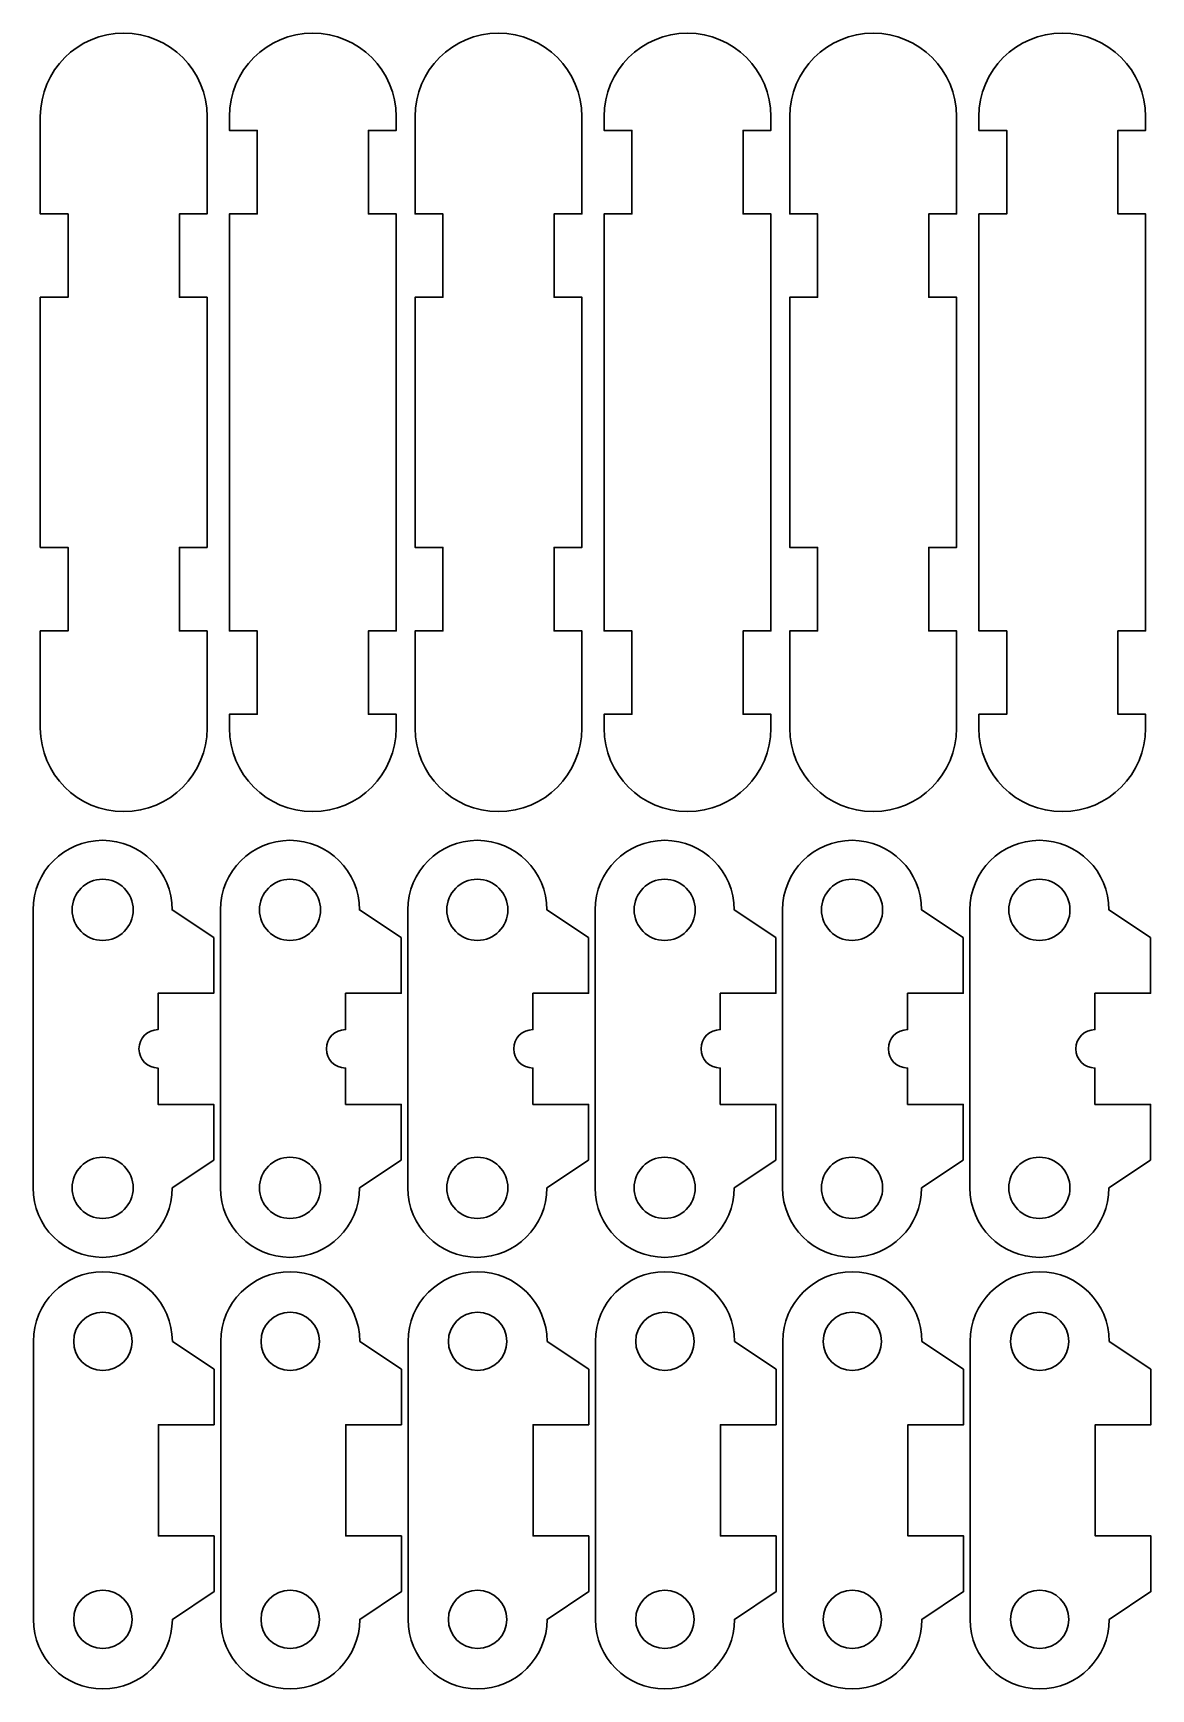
# Model space of a CAD drawing. Header units: inches. Extents: x 1117 to 1992, y -2324 to -585.
# Drawn here: x 1479.7 to 1519.9, y -2323.5 to -2264 of the extents above; entities that cross this region are included whole.
import ezdxf

# ---------------------------------------------------------------- set-up
doc = ezdxf.new("R2010")
doc.units = ezdxf.units.IN
doc.header["$MEASUREMENT"] = 0
doc.layers.add('Layer 1', color=7, linetype='Continuous')

msp = doc.modelspace()

# ---------------------------------------------------------------- linework, layer by layer
at = {"layer": 'Layer 1', "color": 18, "lineweight": 30, "true_color": 0x010101}
for points, knots in [([(1479.934, -2288.968), (1479.934, -2288.968), (1479.934, -2285.468), (1479.934, -2285.468), (1479.934, -2285.468), (1480.935, -2285.468), (1480.935, -2285.468), (1480.935, -2285.468), (1480.935, -2282.468), (1480.935, -2282.468), (1480.935, -2282.468), (1479.934, -2282.468), (1479.934, -2282.468), (1479.934, -2282.468), (1479.934, -2273.468), (1479.934, -2273.468), (1479.934, -2273.468), (1480.935, -2273.468), (1480.935, -2273.468), (1480.935, -2273.468), (1480.935, -2270.468), (1480.935, -2270.468), (1480.935, -2270.468), (1479.934, -2270.468), (1479.934, -2270.468), (1479.934, -2270.468), (1479.934, -2266.967), (1479.934, -2266.967), (1479.934, -2265.312), (1481.277, -2263.967), (1482.934, -2263.967), (1484.591, -2263.967), (1485.934, -2265.312), (1485.934, -2266.967), (1485.934, -2266.967), (1485.934, -2270.468), (1485.934, -2270.468), (1485.934, -2270.468), (1484.935, -2270.468), (1484.935, -2270.468), (1484.935, -2270.468), (1484.935, -2273.468), (1484.935, -2273.468), (1484.935, -2273.468), (1485.934, -2273.468), (1485.934, -2273.468), (1485.934, -2273.468), (1485.934, -2282.468), (1485.934, -2282.468), (1485.934, -2282.468), (1484.935, -2282.468), (1484.935, -2282.468), (1484.935, -2282.468), (1484.935, -2285.468), (1484.935, -2285.468), (1484.935, -2285.468), (1485.934, -2285.468), (1485.934, -2285.468), (1485.934, -2285.468), (1485.934, -2288.968), (1485.934, -2288.968), (1485.934, -2290.625), (1484.591, -2291.968), (1482.934, -2291.968), (1481.277, -2291.968), (1479.934, -2290.625), (1479.934, -2288.968)], [0, 0, 0, 0, 1, 1, 1, 2, 2, 2, 3, 3, 3, 4, 4, 4, 5, 5, 5, 6, 6, 6, 7, 7, 7, 8, 8, 8, 9, 9, 9, 10, 10, 10, 11, 11, 11, 12, 12, 12, 13, 13, 13, 14, 14, 14, 15, 15, 15, 16, 16, 16, 17, 17, 17, 18, 18, 18, 19, 19, 19, 20, 20, 20, 21, 21, 21, 22, 22, 22, 22]), ([(1486.735, -2288.968), (1486.735, -2288.968), (1486.735, -2288.469), (1486.735, -2288.469), (1486.735, -2288.469), (1487.737, -2288.469), (1487.737, -2288.469), (1487.737, -2288.469), (1487.737, -2285.469), (1487.737, -2285.469), (1487.737, -2285.469), (1486.735, -2285.469), (1486.735, -2285.469), (1486.735, -2285.469), (1486.735, -2270.47), (1486.735, -2270.47), (1486.735, -2270.47), (1487.737, -2270.47), (1487.737, -2270.47), (1487.737, -2270.47), (1487.737, -2267.468), (1487.737, -2267.468), (1487.737, -2267.468), (1486.735, -2267.468), (1486.735, -2267.468), (1486.735, -2267.468), (1486.735, -2266.967), (1486.735, -2266.967), (1486.735, -2265.312), (1488.079, -2263.967), (1489.735, -2263.967), (1491.391, -2263.967), (1492.735, -2265.312), (1492.735, -2266.967), (1492.735, -2266.967), (1492.735, -2267.468), (1492.735, -2267.468), (1492.735, -2267.468), (1491.737, -2267.468), (1491.737, -2267.468), (1491.737, -2267.468), (1491.737, -2270.47), (1491.737, -2270.47), (1491.737, -2270.47), (1492.735, -2270.47), (1492.735, -2270.47), (1492.735, -2270.47), (1492.735, -2285.469), (1492.735, -2285.469), (1492.735, -2285.469), (1491.737, -2285.469), (1491.737, -2285.469), (1491.737, -2285.469), (1491.737, -2288.469), (1491.737, -2288.469), (1491.737, -2288.469), (1492.735, -2288.469), (1492.735, -2288.469), (1492.735, -2288.469), (1492.735, -2288.968), (1492.735, -2288.968), (1492.735, -2290.625), (1491.391, -2291.968), (1489.735, -2291.968), (1488.078, -2291.968), (1486.735, -2290.625), (1486.735, -2288.968)], [0, 0, 0, 0, 1, 1, 1, 2, 2, 2, 3, 3, 3, 4, 4, 4, 5, 5, 5, 6, 6, 6, 7, 7, 7, 8, 8, 8, 9, 9, 9, 10, 10, 10, 11, 11, 11, 12, 12, 12, 13, 13, 13, 14, 14, 14, 15, 15, 15, 16, 16, 16, 17, 17, 17, 18, 18, 18, 19, 19, 19, 20, 20, 20, 21, 21, 21, 22, 22, 22, 22]), ([(1493.414, -2288.968), (1493.414, -2288.968), (1493.414, -2285.468), (1493.414, -2285.468), (1493.414, -2285.468), (1494.415, -2285.468), (1494.415, -2285.468), (1494.415, -2285.468), (1494.415, -2282.468), (1494.415, -2282.468), (1494.415, -2282.468), (1493.414, -2282.468), (1493.414, -2282.468), (1493.414, -2282.468), (1493.414, -2273.468), (1493.414, -2273.468), (1493.414, -2273.468), (1494.415, -2273.468), (1494.415, -2273.468), (1494.415, -2273.468), (1494.415, -2270.468), (1494.415, -2270.468), (1494.415, -2270.468), (1493.414, -2270.468), (1493.414, -2270.468), (1493.414, -2270.468), (1493.414, -2266.967), (1493.414, -2266.967), (1493.414, -2265.312), (1494.757, -2263.967), (1496.414, -2263.967), (1498.07, -2263.967), (1499.414, -2265.312), (1499.414, -2266.967), (1499.414, -2266.967), (1499.414, -2270.468), (1499.414, -2270.468), (1499.414, -2270.468), (1498.415, -2270.468), (1498.415, -2270.468), (1498.415, -2270.468), (1498.415, -2273.468), (1498.415, -2273.468), (1498.415, -2273.468), (1499.414, -2273.468), (1499.414, -2273.468), (1499.414, -2273.468), (1499.414, -2282.468), (1499.414, -2282.468), (1499.414, -2282.468), (1498.415, -2282.468), (1498.415, -2282.468), (1498.415, -2282.468), (1498.415, -2285.468), (1498.415, -2285.468), (1498.415, -2285.468), (1499.414, -2285.468), (1499.414, -2285.468), (1499.414, -2285.468), (1499.414, -2288.968), (1499.414, -2288.968), (1499.414, -2290.625), (1498.07, -2291.968), (1496.414, -2291.968), (1494.757, -2291.968), (1493.414, -2290.625), (1493.414, -2288.968)], [0, 0, 0, 0, 1, 1, 1, 2, 2, 2, 3, 3, 3, 4, 4, 4, 5, 5, 5, 6, 6, 6, 7, 7, 7, 8, 8, 8, 9, 9, 9, 10, 10, 10, 11, 11, 11, 12, 12, 12, 13, 13, 13, 14, 14, 14, 15, 15, 15, 16, 16, 16, 17, 17, 17, 18, 18, 18, 19, 19, 19, 20, 20, 20, 21, 21, 21, 22, 22, 22, 22]), ([(1500.215, -2288.968), (1500.215, -2288.968), (1500.215, -2288.469), (1500.215, -2288.469), (1500.215, -2288.469), (1501.217, -2288.469), (1501.217, -2288.469), (1501.217, -2288.469), (1501.217, -2285.469), (1501.217, -2285.469), (1501.217, -2285.469), (1500.215, -2285.469), (1500.215, -2285.469), (1500.215, -2285.469), (1500.215, -2270.47), (1500.215, -2270.47), (1500.215, -2270.47), (1501.217, -2270.47), (1501.217, -2270.47), (1501.217, -2270.47), (1501.217, -2267.468), (1501.217, -2267.468), (1501.217, -2267.468), (1500.215, -2267.468), (1500.215, -2267.468), (1500.215, -2267.468), (1500.215, -2266.967), (1500.215, -2266.967), (1500.215, -2265.312), (1501.559, -2263.967), (1503.215, -2263.967), (1504.872, -2263.967), (1506.215, -2265.312), (1506.215, -2266.967), (1506.215, -2266.967), (1506.215, -2267.468), (1506.215, -2267.468), (1506.215, -2267.468), (1505.217, -2267.468), (1505.217, -2267.468), (1505.217, -2267.468), (1505.217, -2270.47), (1505.217, -2270.47), (1505.217, -2270.47), (1506.215, -2270.47), (1506.215, -2270.47), (1506.215, -2270.47), (1506.215, -2285.469), (1506.215, -2285.469), (1506.215, -2285.469), (1505.217, -2285.469), (1505.217, -2285.469), (1505.217, -2285.469), (1505.217, -2288.469), (1505.217, -2288.469), (1505.217, -2288.469), (1506.215, -2288.469), (1506.215, -2288.469), (1506.215, -2288.469), (1506.215, -2288.968), (1506.215, -2288.968), (1506.215, -2290.625), (1504.872, -2291.968), (1503.215, -2291.968), (1501.559, -2291.968), (1500.215, -2290.625), (1500.215, -2288.968)], [0, 0, 0, 0, 1, 1, 1, 2, 2, 2, 3, 3, 3, 4, 4, 4, 5, 5, 5, 6, 6, 6, 7, 7, 7, 8, 8, 8, 9, 9, 9, 10, 10, 10, 11, 11, 11, 12, 12, 12, 13, 13, 13, 14, 14, 14, 15, 15, 15, 16, 16, 16, 17, 17, 17, 18, 18, 18, 19, 19, 19, 20, 20, 20, 21, 21, 21, 22, 22, 22, 22]), ([(1506.894, -2288.968), (1506.894, -2288.968), (1506.894, -2285.468), (1506.894, -2285.468), (1506.894, -2285.468), (1507.895, -2285.468), (1507.895, -2285.468), (1507.895, -2285.468), (1507.895, -2282.468), (1507.895, -2282.468), (1507.895, -2282.468), (1506.894, -2282.468), (1506.894, -2282.468), (1506.894, -2282.468), (1506.894, -2273.468), (1506.894, -2273.468), (1506.894, -2273.468), (1507.895, -2273.468), (1507.895, -2273.468), (1507.895, -2273.468), (1507.895, -2270.468), (1507.895, -2270.468), (1507.895, -2270.468), (1506.894, -2270.468), (1506.894, -2270.468), (1506.894, -2270.468), (1506.894, -2266.967), (1506.894, -2266.967), (1506.894, -2265.312), (1508.237, -2263.967), (1509.894, -2263.967), (1511.55, -2263.967), (1512.894, -2265.312), (1512.894, -2266.967), (1512.894, -2266.967), (1512.894, -2270.468), (1512.894, -2270.468), (1512.894, -2270.468), (1511.895, -2270.468), (1511.895, -2270.468), (1511.895, -2270.468), (1511.895, -2273.468), (1511.895, -2273.468), (1511.895, -2273.468), (1512.894, -2273.468), (1512.894, -2273.468), (1512.894, -2273.468), (1512.894, -2282.468), (1512.894, -2282.468), (1512.894, -2282.468), (1511.895, -2282.468), (1511.895, -2282.468), (1511.895, -2282.468), (1511.895, -2285.468), (1511.895, -2285.468), (1511.895, -2285.468), (1512.894, -2285.468), (1512.894, -2285.468), (1512.894, -2285.468), (1512.894, -2288.968), (1512.894, -2288.968), (1512.894, -2290.625), (1511.55, -2291.968), (1509.894, -2291.968), (1508.237, -2291.968), (1506.894, -2290.625), (1506.894, -2288.968)], [0, 0, 0, 0, 1, 1, 1, 2, 2, 2, 3, 3, 3, 4, 4, 4, 5, 5, 5, 6, 6, 6, 7, 7, 7, 8, 8, 8, 9, 9, 9, 10, 10, 10, 11, 11, 11, 12, 12, 12, 13, 13, 13, 14, 14, 14, 15, 15, 15, 16, 16, 16, 17, 17, 17, 18, 18, 18, 19, 19, 19, 20, 20, 20, 21, 21, 21, 22, 22, 22, 22]), ([(1513.695, -2288.968), (1513.695, -2288.968), (1513.695, -2288.469), (1513.695, -2288.469), (1513.695, -2288.469), (1514.697, -2288.469), (1514.697, -2288.469), (1514.697, -2288.469), (1514.697, -2285.469), (1514.697, -2285.469), (1514.697, -2285.469), (1513.695, -2285.469), (1513.695, -2285.469), (1513.695, -2285.469), (1513.695, -2270.47), (1513.695, -2270.47), (1513.695, -2270.47), (1514.697, -2270.47), (1514.697, -2270.47), (1514.697, -2270.47), (1514.697, -2267.468), (1514.697, -2267.468), (1514.697, -2267.468), (1513.695, -2267.468), (1513.695, -2267.468), (1513.695, -2267.468), (1513.695, -2266.967), (1513.695, -2266.967), (1513.695, -2265.312), (1515.039, -2263.967), (1516.695, -2263.967), (1518.352, -2263.967), (1519.695, -2265.312), (1519.695, -2266.967), (1519.695, -2266.967), (1519.695, -2267.468), (1519.695, -2267.468), (1519.695, -2267.468), (1518.697, -2267.468), (1518.697, -2267.468), (1518.697, -2267.468), (1518.697, -2270.47), (1518.697, -2270.47), (1518.697, -2270.47), (1519.695, -2270.47), (1519.695, -2270.47), (1519.695, -2270.47), (1519.695, -2285.469), (1519.695, -2285.469), (1519.695, -2285.469), (1518.697, -2285.469), (1518.697, -2285.469), (1518.697, -2285.469), (1518.697, -2288.469), (1518.697, -2288.469), (1518.697, -2288.469), (1519.695, -2288.469), (1519.695, -2288.469), (1519.695, -2288.469), (1519.695, -2288.968), (1519.695, -2288.968), (1519.695, -2290.625), (1518.352, -2291.968), (1516.695, -2291.968), (1515.039, -2291.968), (1513.695, -2290.625), (1513.695, -2288.968)], [0, 0, 0, 0, 1, 1, 1, 2, 2, 2, 3, 3, 3, 4, 4, 4, 5, 5, 5, 6, 6, 6, 7, 7, 7, 8, 8, 8, 9, 9, 9, 10, 10, 10, 11, 11, 11, 12, 12, 12, 13, 13, 13, 14, 14, 14, 15, 15, 15, 16, 16, 16, 17, 17, 17, 18, 18, 18, 19, 19, 19, 20, 20, 20, 21, 21, 21, 22, 22, 22, 22]), ([(1486.175, -2296.502), (1486.175, -2296.502), (1484.676, -2295.502), (1484.676, -2295.502), (1484.676, -2294.121), (1483.556, -2293.002), (1482.175, -2293.002), (1480.795, -2293.002), (1479.675, -2294.121), (1479.675, -2295.502), (1479.675, -2295.502), (1479.675, -2305.502), (1479.675, -2305.502), (1479.675, -2306.883), (1480.795, -2308.002), (1482.175, -2308.002), (1483.556, -2308.002), (1484.676, -2306.883), (1484.676, -2305.502), (1484.676, -2305.502), (1486.175, -2304.502), (1486.175, -2304.502), (1486.175, -2304.502), (1486.175, -2302.502), (1486.175, -2302.502), (1486.175, -2302.502), (1484.173, -2302.502), (1484.173, -2302.502), (1484.173, -2302.502), (1484.173, -2301.193), (1484.173, -2301.193), (1483.792, -2301.193), (1483.483, -2300.883), (1483.483, -2300.502), (1483.483, -2300.12), (1483.792, -2299.811), (1484.173, -2299.811), (1484.173, -2299.811), (1484.173, -2298.502), (1484.173, -2298.502), (1484.173, -2298.502), (1486.175, -2298.502), (1486.175, -2298.502), (1486.175, -2298.502), (1486.175, -2296.502), (1486.175, -2296.502)], [0, 0, 0, 0, 1, 1, 1, 2, 2, 2, 3, 3, 3, 4, 4, 4, 5, 5, 5, 6, 6, 6, 7, 7, 7, 8, 8, 8, 9, 9, 9, 10, 10, 10, 11, 11, 11, 12, 12, 12, 13, 13, 13, 14, 14, 14, 15, 15, 15, 15]), ([(1492.915, -2296.502), (1492.915, -2296.502), (1491.416, -2295.502), (1491.416, -2295.502), (1491.416, -2294.121), (1490.296, -2293.002), (1488.915, -2293.002), (1487.535, -2293.002), (1486.415, -2294.121), (1486.415, -2295.502), (1486.415, -2295.502), (1486.415, -2305.502), (1486.415, -2305.502), (1486.415, -2306.883), (1487.535, -2308.002), (1488.915, -2308.002), (1490.296, -2308.002), (1491.416, -2306.883), (1491.416, -2305.502), (1491.416, -2305.502), (1492.915, -2304.502), (1492.915, -2304.502), (1492.915, -2304.502), (1492.915, -2302.502), (1492.915, -2302.502), (1492.915, -2302.502), (1490.913, -2302.502), (1490.913, -2302.502), (1490.913, -2302.502), (1490.913, -2301.193), (1490.913, -2301.193), (1490.532, -2301.193), (1490.223, -2300.883), (1490.223, -2300.502), (1490.223, -2300.12), (1490.532, -2299.811), (1490.913, -2299.811), (1490.913, -2299.811), (1490.913, -2298.502), (1490.913, -2298.502), (1490.913, -2298.502), (1492.915, -2298.502), (1492.915, -2298.502), (1492.915, -2298.502), (1492.915, -2296.502), (1492.915, -2296.502)], [0, 0, 0, 0, 1, 1, 1, 2, 2, 2, 3, 3, 3, 4, 4, 4, 5, 5, 5, 6, 6, 6, 7, 7, 7, 8, 8, 8, 9, 9, 9, 10, 10, 10, 11, 11, 11, 12, 12, 12, 13, 13, 13, 14, 14, 14, 15, 15, 15, 15]), ([(1499.655, -2296.502), (1499.655, -2296.502), (1498.155, -2295.502), (1498.155, -2295.502), (1498.155, -2294.121), (1497.035, -2293.002), (1495.654, -2293.002), (1494.275, -2293.002), (1493.154, -2294.121), (1493.154, -2295.502), (1493.154, -2295.502), (1493.154, -2305.502), (1493.154, -2305.502), (1493.154, -2306.883), (1494.275, -2308.002), (1495.654, -2308.002), (1497.035, -2308.002), (1498.155, -2306.883), (1498.155, -2305.502), (1498.155, -2305.502), (1499.655, -2304.502), (1499.655, -2304.502), (1499.655, -2304.502), (1499.655, -2302.502), (1499.655, -2302.502), (1499.655, -2302.502), (1497.653, -2302.502), (1497.653, -2302.502), (1497.653, -2302.502), (1497.653, -2301.193), (1497.653, -2301.193), (1497.271, -2301.193), (1496.962, -2300.883), (1496.962, -2300.502), (1496.962, -2300.12), (1497.271, -2299.811), (1497.653, -2299.811), (1497.653, -2299.811), (1497.653, -2298.502), (1497.653, -2298.502), (1497.653, -2298.502), (1499.655, -2298.502), (1499.655, -2298.502), (1499.655, -2298.502), (1499.655, -2296.502), (1499.655, -2296.502)], [0, 0, 0, 0, 1, 1, 1, 2, 2, 2, 3, 3, 3, 4, 4, 4, 5, 5, 5, 6, 6, 6, 7, 7, 7, 8, 8, 8, 9, 9, 9, 10, 10, 10, 11, 11, 11, 12, 12, 12, 13, 13, 13, 14, 14, 14, 15, 15, 15, 15]), ([(1506.395, -2296.502), (1506.395, -2296.502), (1504.895, -2295.502), (1504.895, -2295.502), (1504.895, -2294.121), (1503.775, -2293.002), (1502.394, -2293.002), (1501.014, -2293.002), (1499.894, -2294.121), (1499.894, -2295.502), (1499.894, -2295.502), (1499.894, -2305.502), (1499.894, -2305.502), (1499.894, -2306.883), (1501.014, -2308.002), (1502.394, -2308.002), (1503.775, -2308.002), (1504.895, -2306.883), (1504.895, -2305.502), (1504.895, -2305.502), (1506.395, -2304.502), (1506.395, -2304.502), (1506.395, -2304.502), (1506.395, -2302.502), (1506.395, -2302.502), (1506.395, -2302.502), (1504.393, -2302.502), (1504.393, -2302.502), (1504.393, -2302.502), (1504.393, -2301.193), (1504.393, -2301.193), (1504.011, -2301.193), (1503.702, -2300.883), (1503.702, -2300.502), (1503.702, -2300.12), (1504.011, -2299.811), (1504.393, -2299.811), (1504.393, -2299.811), (1504.393, -2298.502), (1504.393, -2298.502), (1504.393, -2298.502), (1506.395, -2298.502), (1506.395, -2298.502), (1506.395, -2298.502), (1506.395, -2296.502), (1506.395, -2296.502)], [0, 0, 0, 0, 1, 1, 1, 2, 2, 2, 3, 3, 3, 4, 4, 4, 5, 5, 5, 6, 6, 6, 7, 7, 7, 8, 8, 8, 9, 9, 9, 10, 10, 10, 11, 11, 11, 12, 12, 12, 13, 13, 13, 14, 14, 14, 15, 15, 15, 15]), ([(1513.134, -2296.502), (1513.134, -2296.502), (1511.635, -2295.502), (1511.635, -2295.502), (1511.635, -2294.121), (1510.514, -2293.002), (1509.134, -2293.002), (1507.754, -2293.002), (1506.634, -2294.121), (1506.634, -2295.502), (1506.634, -2295.502), (1506.634, -2305.502), (1506.634, -2305.502), (1506.634, -2306.883), (1507.754, -2308.002), (1509.134, -2308.002), (1510.515, -2308.002), (1511.635, -2306.883), (1511.635, -2305.502), (1511.635, -2305.502), (1513.134, -2304.502), (1513.134, -2304.502), (1513.134, -2304.502), (1513.134, -2302.502), (1513.134, -2302.502), (1513.134, -2302.502), (1511.132, -2302.502), (1511.132, -2302.502), (1511.132, -2302.502), (1511.132, -2301.193), (1511.132, -2301.193), (1510.75, -2301.193), (1510.441, -2300.883), (1510.441, -2300.502), (1510.441, -2300.12), (1510.75, -2299.811), (1511.132, -2299.811), (1511.132, -2299.811), (1511.132, -2298.502), (1511.132, -2298.502), (1511.132, -2298.502), (1513.134, -2298.502), (1513.134, -2298.502), (1513.134, -2298.502), (1513.134, -2296.502), (1513.134, -2296.502)], [0, 0, 0, 0, 1, 1, 1, 2, 2, 2, 3, 3, 3, 4, 4, 4, 5, 5, 5, 6, 6, 6, 7, 7, 7, 8, 8, 8, 9, 9, 9, 10, 10, 10, 11, 11, 11, 12, 12, 12, 13, 13, 13, 14, 14, 14, 15, 15, 15, 15]), ([(1519.874, -2296.502), (1519.874, -2296.502), (1518.374, -2295.502), (1518.374, -2295.502), (1518.374, -2294.121), (1517.254, -2293.002), (1515.874, -2293.002), (1514.494, -2293.002), (1513.374, -2294.121), (1513.374, -2295.502), (1513.374, -2295.502), (1513.374, -2305.502), (1513.374, -2305.502), (1513.374, -2306.883), (1514.494, -2308.002), (1515.874, -2308.002), (1517.255, -2308.002), (1518.374, -2306.883), (1518.374, -2305.502), (1518.374, -2305.502), (1519.874, -2304.502), (1519.874, -2304.502), (1519.874, -2304.502), (1519.874, -2302.502), (1519.874, -2302.502), (1519.874, -2302.502), (1517.872, -2302.502), (1517.872, -2302.502), (1517.872, -2302.502), (1517.872, -2301.193), (1517.872, -2301.193), (1517.49, -2301.193), (1517.181, -2300.883), (1517.181, -2300.502), (1517.181, -2300.12), (1517.49, -2299.811), (1517.872, -2299.811), (1517.872, -2299.811), (1517.872, -2298.502), (1517.872, -2298.502), (1517.872, -2298.502), (1519.874, -2298.502), (1519.874, -2298.502), (1519.874, -2298.502), (1519.874, -2296.502), (1519.874, -2296.502)], [0, 0, 0, 0, 1, 1, 1, 2, 2, 2, 3, 3, 3, 4, 4, 4, 5, 5, 5, 6, 6, 6, 7, 7, 7, 8, 8, 8, 9, 9, 9, 10, 10, 10, 11, 11, 11, 12, 12, 12, 13, 13, 13, 14, 14, 14, 15, 15, 15, 15]), ([(1482.175, -2296.602), (1481.568, -2296.602), (1481.076, -2296.109), (1481.076, -2295.502), (1481.076, -2294.894), (1481.568, -2294.402), (1482.175, -2294.402), (1482.783, -2294.402), (1483.276, -2294.894), (1483.276, -2295.502), (1483.276, -2296.11), (1482.783, -2296.602), (1482.175, -2296.602)], [0, 0, 0, 0, 1, 1, 1, 2, 2, 2, 3, 3, 3, 4, 4, 4, 4]), ([(1488.915, -2296.602), (1488.308, -2296.602), (1487.815, -2296.109), (1487.815, -2295.502), (1487.815, -2294.894), (1488.308, -2294.402), (1488.915, -2294.402), (1489.523, -2294.402), (1490.016, -2294.894), (1490.016, -2295.502), (1490.016, -2296.11), (1489.523, -2296.602), (1488.915, -2296.602)], [0, 0, 0, 0, 1, 1, 1, 2, 2, 2, 3, 3, 3, 4, 4, 4, 4]), ([(1495.654, -2296.602), (1495.047, -2296.602), (1494.555, -2296.109), (1494.555, -2295.502), (1494.555, -2294.894), (1495.047, -2294.402), (1495.654, -2294.402), (1496.263, -2294.402), (1496.755, -2294.894), (1496.755, -2295.502), (1496.755, -2296.11), (1496.263, -2296.602), (1495.654, -2296.602)], [0, 0, 0, 0, 1, 1, 1, 2, 2, 2, 3, 3, 3, 4, 4, 4, 4]), ([(1502.394, -2296.602), (1501.787, -2296.602), (1501.295, -2296.109), (1501.295, -2295.502), (1501.295, -2294.894), (1501.787, -2294.402), (1502.394, -2294.402), (1503.002, -2294.402), (1503.495, -2294.894), (1503.495, -2295.502), (1503.495, -2296.11), (1503.002, -2296.602), (1502.394, -2296.602)], [0, 0, 0, 0, 1, 1, 1, 2, 2, 2, 3, 3, 3, 4, 4, 4, 4]), ([(1509.134, -2296.602), (1508.526, -2296.602), (1508.034, -2296.109), (1508.034, -2295.502), (1508.034, -2294.894), (1508.527, -2294.402), (1509.134, -2294.402), (1509.742, -2294.402), (1510.234, -2294.894), (1510.234, -2295.502), (1510.234, -2296.11), (1509.742, -2296.602), (1509.134, -2296.602)], [0, 0, 0, 0, 1, 1, 1, 2, 2, 2, 3, 3, 3, 4, 4, 4, 4]), ([(1515.874, -2296.602), (1515.266, -2296.602), (1514.774, -2296.109), (1514.774, -2295.502), (1514.774, -2294.894), (1515.267, -2294.402), (1515.874, -2294.402), (1516.481, -2294.402), (1516.974, -2294.894), (1516.974, -2295.502), (1516.974, -2296.11), (1516.481, -2296.602), (1515.874, -2296.602)], [0, 0, 0, 0, 1, 1, 1, 2, 2, 2, 3, 3, 3, 4, 4, 4, 4]), ([(1482.175, -2306.602), (1481.568, -2306.602), (1481.076, -2306.109), (1481.076, -2305.502), (1481.076, -2304.894), (1481.568, -2304.401), (1482.175, -2304.401), (1482.783, -2304.401), (1483.276, -2304.894), (1483.276, -2305.502), (1483.276, -2306.109), (1482.783, -2306.602), (1482.175, -2306.602)], [0, 0, 0, 0, 1, 1, 1, 2, 2, 2, 3, 3, 3, 4, 4, 4, 4]), ([(1488.915, -2306.602), (1488.308, -2306.602), (1487.815, -2306.109), (1487.815, -2305.502), (1487.815, -2304.894), (1488.308, -2304.401), (1488.915, -2304.401), (1489.523, -2304.401), (1490.016, -2304.894), (1490.016, -2305.502), (1490.016, -2306.109), (1489.523, -2306.602), (1488.915, -2306.602)], [0, 0, 0, 0, 1, 1, 1, 2, 2, 2, 3, 3, 3, 4, 4, 4, 4]), ([(1495.654, -2306.602), (1495.047, -2306.602), (1494.555, -2306.109), (1494.555, -2305.502), (1494.555, -2304.894), (1495.047, -2304.401), (1495.654, -2304.401), (1496.263, -2304.401), (1496.755, -2304.894), (1496.755, -2305.502), (1496.755, -2306.109), (1496.263, -2306.602), (1495.654, -2306.602)], [0, 0, 0, 0, 1, 1, 1, 2, 2, 2, 3, 3, 3, 4, 4, 4, 4]), ([(1502.394, -2306.602), (1501.787, -2306.602), (1501.295, -2306.109), (1501.295, -2305.502), (1501.295, -2304.894), (1501.787, -2304.401), (1502.394, -2304.401), (1503.002, -2304.401), (1503.495, -2304.894), (1503.495, -2305.502), (1503.495, -2306.109), (1503.002, -2306.602), (1502.394, -2306.602)], [0, 0, 0, 0, 1, 1, 1, 2, 2, 2, 3, 3, 3, 4, 4, 4, 4]), ([(1509.134, -2306.602), (1508.526, -2306.602), (1508.034, -2306.109), (1508.034, -2305.502), (1508.034, -2304.894), (1508.527, -2304.401), (1509.134, -2304.401), (1509.742, -2304.401), (1510.234, -2304.894), (1510.234, -2305.502), (1510.234, -2306.109), (1509.742, -2306.602), (1509.134, -2306.602)], [0, 0, 0, 0, 1, 1, 1, 2, 2, 2, 3, 3, 3, 4, 4, 4, 4]), ([(1515.874, -2306.602), (1515.266, -2306.602), (1514.774, -2306.109), (1514.774, -2305.502), (1514.774, -2304.894), (1515.267, -2304.401), (1515.874, -2304.401), (1516.481, -2304.401), (1516.974, -2304.894), (1516.974, -2305.502), (1516.974, -2306.109), (1516.481, -2306.602), (1515.874, -2306.602)], [0, 0, 0, 0, 1, 1, 1, 2, 2, 2, 3, 3, 3, 4, 4, 4, 4]), ([(1482.184, -2323.524), (1483.565, -2323.524), (1484.684, -2322.405), (1484.684, -2321.024), (1484.684, -2321.024), (1486.184, -2320.024), (1486.184, -2320.024), (1486.184, -2320.024), (1486.184, -2318.024), (1486.184, -2318.024), (1486.184, -2318.024), (1484.182, -2318.024), (1484.182, -2318.024), (1484.182, -2318.024), (1484.182, -2314.024), (1484.182, -2314.024), (1484.182, -2314.024), (1486.184, -2314.024), (1486.184, -2314.024), (1486.184, -2314.024), (1486.184, -2312.024), (1486.184, -2312.024), (1486.184, -2312.024), (1484.684, -2311.024), (1484.684, -2311.024), (1484.684, -2309.644), (1483.565, -2308.524), (1482.184, -2308.524), (1480.803, -2308.524), (1479.684, -2309.644), (1479.684, -2311.024), (1479.684, -2311.024), (1479.684, -2321.024), (1479.684, -2321.024), (1479.684, -2322.405), (1480.803, -2323.524), (1482.184, -2323.524)], [0, 0, 0, 0, 1, 1, 1, 2, 2, 2, 3, 3, 3, 4, 4, 4, 5, 5, 5, 6, 6, 6, 7, 7, 7, 8, 8, 8, 9, 9, 9, 10, 10, 10, 11, 11, 11, 12, 12, 12, 12]), ([(1488.924, -2323.524), (1490.304, -2323.524), (1491.425, -2322.405), (1491.425, -2321.024), (1491.425, -2321.024), (1492.924, -2320.024), (1492.924, -2320.024), (1492.924, -2320.024), (1492.924, -2318.024), (1492.924, -2318.024), (1492.924, -2318.024), (1490.922, -2318.024), (1490.922, -2318.024), (1490.922, -2318.024), (1490.922, -2314.024), (1490.922, -2314.024), (1490.922, -2314.024), (1492.924, -2314.024), (1492.924, -2314.024), (1492.924, -2314.024), (1492.924, -2312.024), (1492.924, -2312.024), (1492.924, -2312.024), (1491.425, -2311.024), (1491.425, -2311.024), (1491.425, -2309.644), (1490.304, -2308.524), (1488.924, -2308.524), (1487.544, -2308.524), (1486.423, -2309.644), (1486.423, -2311.024), (1486.423, -2311.024), (1486.423, -2321.024), (1486.423, -2321.024), (1486.423, -2322.405), (1487.544, -2323.524), (1488.924, -2323.524)], [0, 0, 0, 0, 1, 1, 1, 2, 2, 2, 3, 3, 3, 4, 4, 4, 5, 5, 5, 6, 6, 6, 7, 7, 7, 8, 8, 8, 9, 9, 9, 10, 10, 10, 11, 11, 11, 12, 12, 12, 12]), ([(1495.664, -2323.524), (1497.045, -2323.524), (1498.164, -2322.405), (1498.164, -2321.024), (1498.164, -2321.024), (1499.664, -2320.024), (1499.664, -2320.024), (1499.664, -2320.024), (1499.664, -2318.024), (1499.664, -2318.024), (1499.664, -2318.024), (1497.662, -2318.024), (1497.662, -2318.024), (1497.662, -2318.024), (1497.662, -2314.024), (1497.662, -2314.024), (1497.662, -2314.024), (1499.664, -2314.024), (1499.664, -2314.024), (1499.664, -2314.024), (1499.664, -2312.024), (1499.664, -2312.024), (1499.664, -2312.024), (1498.164, -2311.024), (1498.164, -2311.024), (1498.164, -2309.644), (1497.045, -2308.524), (1495.664, -2308.524), (1494.283, -2308.524), (1493.164, -2309.644), (1493.164, -2311.024), (1493.164, -2311.024), (1493.164, -2321.024), (1493.164, -2321.024), (1493.164, -2322.405), (1494.283, -2323.524), (1495.664, -2323.524)], [0, 0, 0, 0, 1, 1, 1, 2, 2, 2, 3, 3, 3, 4, 4, 4, 5, 5, 5, 6, 6, 6, 7, 7, 7, 8, 8, 8, 9, 9, 9, 10, 10, 10, 11, 11, 11, 12, 12, 12, 12]), ([(1502.404, -2323.524), (1503.785, -2323.524), (1504.905, -2322.405), (1504.905, -2321.024), (1504.905, -2321.024), (1506.404, -2320.024), (1506.404, -2320.024), (1506.404, -2320.024), (1506.404, -2318.024), (1506.404, -2318.024), (1506.404, -2318.024), (1504.402, -2318.024), (1504.402, -2318.024), (1504.402, -2318.024), (1504.402, -2314.024), (1504.402, -2314.024), (1504.402, -2314.024), (1506.404, -2314.024), (1506.404, -2314.024), (1506.404, -2314.024), (1506.404, -2312.024), (1506.404, -2312.024), (1506.404, -2312.024), (1504.905, -2311.024), (1504.905, -2311.024), (1504.905, -2309.644), (1503.785, -2308.524), (1502.404, -2308.524), (1501.024, -2308.524), (1499.903, -2309.644), (1499.903, -2311.024), (1499.903, -2311.024), (1499.903, -2321.024), (1499.903, -2321.024), (1499.904, -2322.405), (1501.024, -2323.524), (1502.404, -2323.524)], [0, 0, 0, 0, 1, 1, 1, 2, 2, 2, 3, 3, 3, 4, 4, 4, 5, 5, 5, 6, 6, 6, 7, 7, 7, 8, 8, 8, 9, 9, 9, 10, 10, 10, 11, 11, 11, 12, 12, 12, 12]), ([(1509.144, -2323.524), (1510.525, -2323.524), (1511.644, -2322.405), (1511.644, -2321.024), (1511.644, -2321.024), (1513.144, -2320.024), (1513.144, -2320.024), (1513.144, -2320.024), (1513.144, -2318.024), (1513.144, -2318.024), (1513.144, -2318.024), (1511.142, -2318.024), (1511.142, -2318.024), (1511.142, -2318.024), (1511.142, -2314.024), (1511.142, -2314.024), (1511.142, -2314.024), (1513.144, -2314.024), (1513.144, -2314.024), (1513.144, -2314.024), (1513.144, -2312.024), (1513.144, -2312.024), (1513.144, -2312.024), (1511.644, -2311.024), (1511.644, -2311.024), (1511.644, -2309.644), (1510.525, -2308.524), (1509.144, -2308.524), (1507.763, -2308.524), (1506.644, -2309.644), (1506.644, -2311.024), (1506.644, -2311.024), (1506.644, -2321.024), (1506.644, -2321.024), (1506.644, -2322.405), (1507.763, -2323.524), (1509.144, -2323.524)], [0, 0, 0, 0, 1, 1, 1, 2, 2, 2, 3, 3, 3, 4, 4, 4, 5, 5, 5, 6, 6, 6, 7, 7, 7, 8, 8, 8, 9, 9, 9, 10, 10, 10, 11, 11, 11, 12, 12, 12, 12]), ([(1515.884, -2323.524), (1517.265, -2323.524), (1518.384, -2322.405), (1518.384, -2321.024), (1518.384, -2321.024), (1519.884, -2320.024), (1519.884, -2320.024), (1519.884, -2320.024), (1519.884, -2318.024), (1519.884, -2318.024), (1519.884, -2318.024), (1517.883, -2318.024), (1517.883, -2318.024), (1517.883, -2318.024), (1517.883, -2314.024), (1517.883, -2314.024), (1517.883, -2314.024), (1519.884, -2314.024), (1519.884, -2314.024), (1519.884, -2314.024), (1519.884, -2312.024), (1519.884, -2312.024), (1519.884, -2312.024), (1518.384, -2311.024), (1518.384, -2311.024), (1518.384, -2309.644), (1517.265, -2308.524), (1515.884, -2308.524), (1514.504, -2308.524), (1513.384, -2309.644), (1513.384, -2311.024), (1513.384, -2311.024), (1513.384, -2321.024), (1513.384, -2321.024), (1513.384, -2322.405), (1514.504, -2323.524), (1515.884, -2323.524)], [0, 0, 0, 0, 1, 1, 1, 2, 2, 2, 3, 3, 3, 4, 4, 4, 5, 5, 5, 6, 6, 6, 7, 7, 7, 8, 8, 8, 9, 9, 9, 10, 10, 10, 11, 11, 11, 12, 12, 12, 12]), ([(1482.184, -2312.074), (1481.604, -2312.074), (1481.134, -2311.604), (1481.134, -2311.024), (1481.134, -2310.444), (1481.604, -2309.973), (1482.184, -2309.973), (1482.764, -2309.973), (1483.234, -2310.444), (1483.234, -2311.024), (1483.233, -2311.604), (1482.764, -2312.074), (1482.184, -2312.074)], [0, 0, 0, 0, 1, 1, 1, 2, 2, 2, 3, 3, 3, 4, 4, 4, 4]), ([(1488.924, -2312.074), (1488.343, -2312.074), (1487.873, -2311.604), (1487.873, -2311.024), (1487.873, -2310.444), (1488.343, -2309.973), (1488.924, -2309.973), (1489.504, -2309.973), (1489.974, -2310.444), (1489.974, -2311.024), (1489.974, -2311.604), (1489.504, -2312.074), (1488.924, -2312.074)], [0, 0, 0, 0, 1, 1, 1, 2, 2, 2, 3, 3, 3, 4, 4, 4, 4]), ([(1495.664, -2312.074), (1495.084, -2312.074), (1494.614, -2311.604), (1494.614, -2311.024), (1494.614, -2310.444), (1495.084, -2309.973), (1495.664, -2309.973), (1496.245, -2309.973), (1496.714, -2310.444), (1496.714, -2311.024), (1496.713, -2311.604), (1496.244, -2312.074), (1495.664, -2312.074)], [0, 0, 0, 0, 1, 1, 1, 2, 2, 2, 3, 3, 3, 4, 4, 4, 4]), ([(1502.404, -2312.074), (1501.823, -2312.074), (1501.353, -2311.604), (1501.353, -2311.024), (1501.353, -2310.444), (1501.823, -2309.973), (1502.404, -2309.973), (1502.984, -2309.973), (1503.454, -2310.444), (1503.454, -2311.024), (1503.454, -2311.604), (1502.984, -2312.074), (1502.404, -2312.074)], [0, 0, 0, 0, 1, 1, 1, 2, 2, 2, 3, 3, 3, 4, 4, 4, 4]), ([(1509.144, -2312.074), (1508.564, -2312.074), (1508.094, -2311.604), (1508.094, -2311.024), (1508.094, -2310.444), (1508.564, -2309.973), (1509.144, -2309.973), (1509.725, -2309.973), (1510.195, -2310.444), (1510.195, -2311.024), (1510.194, -2311.604), (1509.724, -2312.074), (1509.144, -2312.074)], [0, 0, 0, 0, 1, 1, 1, 2, 2, 2, 3, 3, 3, 4, 4, 4, 4]), ([(1515.884, -2312.074), (1515.303, -2312.074), (1514.833, -2311.604), (1514.833, -2311.024), (1514.833, -2310.444), (1515.303, -2309.973), (1515.884, -2309.973), (1516.464, -2309.973), (1516.934, -2310.444), (1516.934, -2311.024), (1516.934, -2311.604), (1516.464, -2312.074), (1515.884, -2312.074)], [0, 0, 0, 0, 1, 1, 1, 2, 2, 2, 3, 3, 3, 4, 4, 4, 4]), ([(1482.184, -2322.074), (1481.604, -2322.074), (1481.134, -2321.603), (1481.134, -2321.024), (1481.134, -2320.443), (1481.604, -2319.972), (1482.184, -2319.972), (1482.764, -2319.972), (1483.234, -2320.443), (1483.234, -2321.024), (1483.233, -2321.603), (1482.764, -2322.074), (1482.184, -2322.074)], [0, 0, 0, 0, 1, 1, 1, 2, 2, 2, 3, 3, 3, 4, 4, 4, 4]), ([(1488.924, -2322.074), (1488.343, -2322.074), (1487.873, -2321.603), (1487.873, -2321.024), (1487.873, -2320.443), (1488.343, -2319.972), (1488.924, -2319.972), (1489.504, -2319.972), (1489.974, -2320.443), (1489.974, -2321.024), (1489.974, -2321.603), (1489.504, -2322.074), (1488.924, -2322.074)], [0, 0, 0, 0, 1, 1, 1, 2, 2, 2, 3, 3, 3, 4, 4, 4, 4]), ([(1495.664, -2322.074), (1495.084, -2322.074), (1494.614, -2321.603), (1494.614, -2321.024), (1494.614, -2320.443), (1495.084, -2319.972), (1495.664, -2319.972), (1496.245, -2319.972), (1496.714, -2320.443), (1496.714, -2321.024), (1496.713, -2321.603), (1496.244, -2322.074), (1495.664, -2322.074)], [0, 0, 0, 0, 1, 1, 1, 2, 2, 2, 3, 3, 3, 4, 4, 4, 4]), ([(1502.404, -2322.074), (1501.823, -2322.074), (1501.353, -2321.603), (1501.353, -2321.024), (1501.353, -2320.443), (1501.823, -2319.972), (1502.404, -2319.972), (1502.984, -2319.972), (1503.454, -2320.443), (1503.454, -2321.024), (1503.454, -2321.603), (1502.984, -2322.074), (1502.404, -2322.074)], [0, 0, 0, 0, 1, 1, 1, 2, 2, 2, 3, 3, 3, 4, 4, 4, 4]), ([(1509.144, -2322.074), (1508.564, -2322.074), (1508.094, -2321.603), (1508.094, -2321.024), (1508.094, -2320.443), (1508.564, -2319.972), (1509.144, -2319.972), (1509.725, -2319.972), (1510.195, -2320.443), (1510.195, -2321.024), (1510.194, -2321.603), (1509.724, -2322.074), (1509.144, -2322.074)], [0, 0, 0, 0, 1, 1, 1, 2, 2, 2, 3, 3, 3, 4, 4, 4, 4]), ([(1515.884, -2322.074), (1515.303, -2322.074), (1514.833, -2321.603), (1514.833, -2321.024), (1514.833, -2320.443), (1515.303, -2319.972), (1515.884, -2319.972), (1516.464, -2319.972), (1516.934, -2320.443), (1516.934, -2321.024), (1516.934, -2321.603), (1516.464, -2322.074), (1515.884, -2322.074)], [0, 0, 0, 0, 1, 1, 1, 2, 2, 2, 3, 3, 3, 4, 4, 4, 4])]:
    msp.add_open_spline(points, degree=3, knots=knots, dxfattribs=at)

doc.saveas('drawing.dxf')
